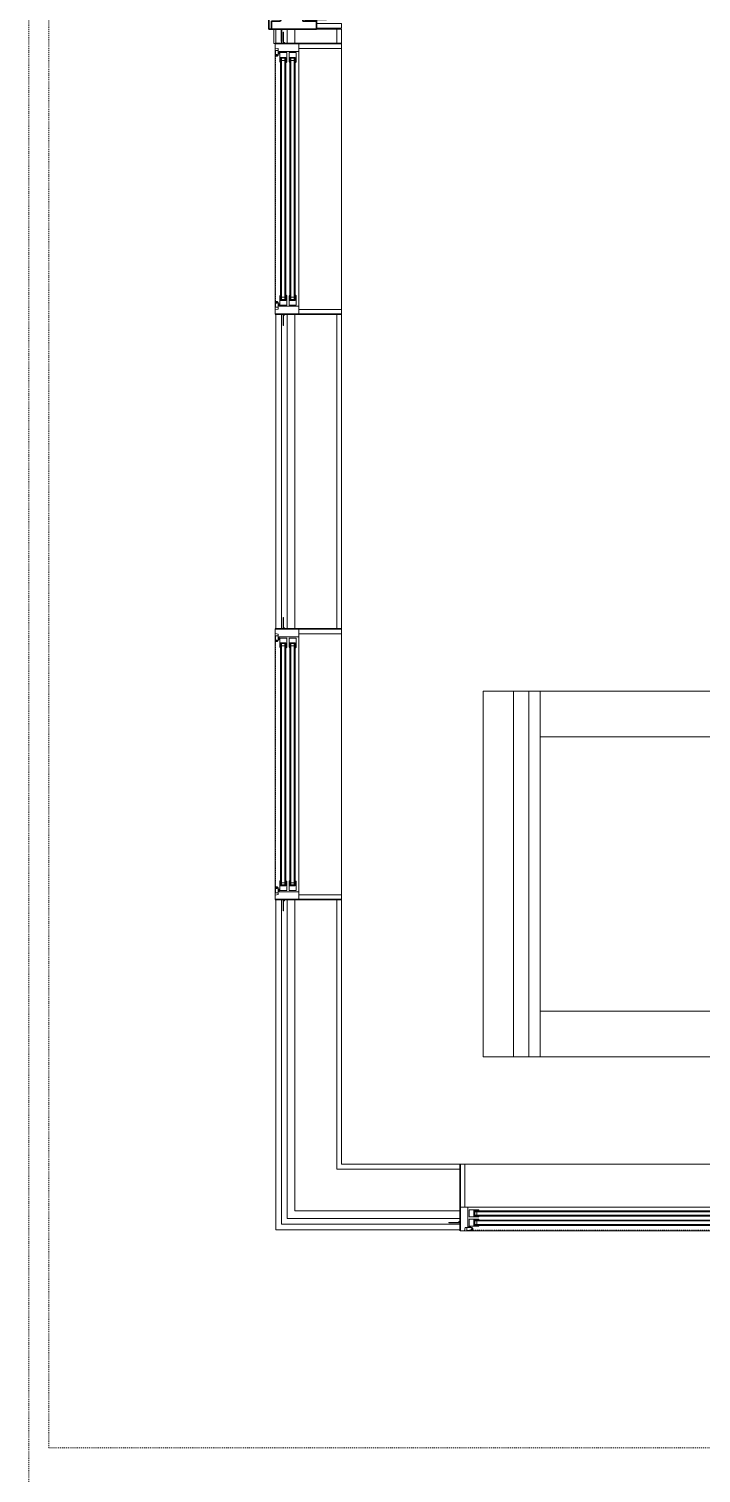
# Model space of a CAD drawing. Header units: inches. Extents: x -4010 to -1814, y 9846 to 12241.
# Drawn here: x -3864.2 to -3776.1, y 9977.2 to 10166.7 of the extents above; entities that cross this region are included whole.
import ezdxf

# ---------------------------------------------------------------- set-up
doc = ezdxf.new("R2010")
doc.units = ezdxf.units.IN
doc.header["$MEASUREMENT"] = 0
for name, pattern in [('Aligning Line 1_8__2_', [0.25, 0.125, -0.125]), ('Dash', [0.25, 0.125, -0.125]), ('Dash_2_', [0.25, 0.125, -0.125])]:
    doc.linetypes.add(name, pattern=pattern)
for name, color, linetype, lineweight in [('0-1', 7, 'Continuous', 5), ('0-2', 7, 'Continuous', 9), ('A-DETL-GENF-HDLN-1', 7, 'Dash', 9), ('A-DETL-GENF-HDLN-2', 1, 'Continuous', 18), ('A-DOOR-1', 7, 'Continuous', 9), ('A-DOOR-2', 10, 'Continuous', 30), ('A-DOOR-FRAM-1', 7, 'Continuous', 9), ('A-DOOR-FRAM-2', 10, 'Continuous', 30), ('A-DOOR-GLAZ-1', 7, 'Continuous', 9), ('A-GLAZ', 151, 'Continuous', 18), ('A-GLAZ-1', 10, 'Continuous', 30), ('A-GLAZ-2', 7, 'Continuous', 9), ('A-WALL-1', 7, 'Continuous', 9), ('A-WALL-2', 250, 'Continuous', 18), ('G-ANNO-SYMB-2', 147, 'Aligning Line 1_8__2_', 9), ('G-ANNO-SYMB-4', 111, 'Dash_2_', 9), ('I-FURN', 30, 'Continuous', 9)]:
    doc.layers.add(name, color=color, linetype=linetype, lineweight=lineweight)

# ---------------------------------------------------------------- blocks, each defined once
blk = doc.blocks.new('Bayer Built Door - 37-1_2__ x 81-3_4__ - 1st floor-3089957-UNIT PLANS - 1ST FLOOR')
at = {"layer": 'A-DOOR-1'}
blk.add_line((17.56, -0.53), (17.56, -35.66), dxfattribs=at)
blk.add_arc((17.56, -0.53), 35.13, 180, 270, dxfattribs=at)
at = {"layer": 'A-DOOR-2'}
for p, q in [((-16.95, 0.54), (-17.56, 0.53)), ((-17.56, 0.53), (-17.56, -0.53)), ((-16.95, 1.19), (-16.95, 0.54)), ((-16.95, 1.19), (-13.13, 1.19)), ((-13.87, 0.78), (-13.13, 0.78)), ((-13.87, -0.53), (-13.87, 0.78)), ((-13.13, 0.03), (-13.87, 0.03)), ((-13.13, 0.87), (-13.16, 1.19)), ((13.12, 1.19), (-13.13, 1.19)), ((-13.13, 0.78), (-13.13, 0.87)), ((-13.13, -0.03), (-13.13, 0.03)), ((13.12, 0.87), (13.16, 1.19)), ((13.12, 0.78), (13.12, 0.87)), ((13.87, 0.78), (13.12, 0.78)), ((13.12, 0.03), (13.87, 0.03)), ((13.12, -0.03), (13.12, 0.03)), ((16.95, 1.19), (13.12, 1.19)), ((13.87, -0.53), (13.87, 0.78)), ((16.95, 1.19), (16.95, 0.54)), ((16.95, 0.54), (17.56, 0.53)), ((17.56, 0.53), (17.56, -0.53)), ((-17.56, -0.53), (-13.13, -0.53)), ((-13.87, -0.47), (-13.36, -0.47)), ((-13.87, -0.53), (-13.87, -0.47)), ((-13.36, -0.47), (-13.16, -0.22)), ((-13.16, -0.22), (-13.13, -0.03)), ((13.12, -0.53), (-13.13, -0.53)), ((13.16, -0.22), (13.12, -0.03)), ((17.56, -0.53), (13.12, -0.53)), ((13.36, -0.47), (13.16, -0.22)), ((13.87, -0.47), (13.36, -0.47)), ((13.87, -0.53), (13.87, -0.47))]:
    blk.add_line(p, q, dxfattribs=at)
at = {"layer": 'A-DOOR-FRAM-1'}
for p, q in [((-18, -1), (-18.63, -1)), ((-18.63, -1), (-18.63, -4.31)), ((-18, -4.31), (-18, -1)), ((18.62, -1), (18, -1)), ((18, -1), (18, -4.31)), ((18.62, -4.31), (18.62, -1)), ((-18.63, -4.31), (-18, -4.31)), ((18, -4.31), (18.62, -4.31))]:
    blk.add_line(p, q, dxfattribs=at)
at = {"layer": 'A-DOOR-FRAM-2'}
for p, q in [((18.75, 5.22), (-18.75, 5.22)), ((-18.75, 5.22), (-18.75, 4.31)), ((-18.75, 4.87), (-18.75, -1)), ((-18.75, 4.87), (-17.72, 4.87)), ((-17.72, 3.75), (-17.72, 4.87)), ((17.72, 3.75), (17.72, 4.87)), ((18.75, 4.87), (17.72, 4.87)), ((18.75, 4.31), (18.75, 5.22)), ((18.75, 4.87), (18.75, -1)), ((-20.38, 3.56), (-18.75, 3.56)), ((-17.38, 3.51), (-17.72, 3.75)), ((-17.38, 2.51), (-17.38, 3.51)), ((-16.69, 2.36), (-17.38, 2.51)), ((-16.69, 1.22), (-16.69, 2.36)), ((16.69, 2.36), (17.38, 2.51)), ((16.69, 1.22), (16.69, 2.36)), ((17.38, 3.51), (17.72, 3.75)), ((17.38, 2.51), (17.38, 3.51)), ((20.37, 3.56), (18.75, 3.56)), ((-17.72, 0.78), (-17.14, 0.78)), ((-17.72, -1), (-17.72, 0.78)), ((-17.14, 0.78), (-17.14, 1.22)), ((-17.14, 1.22), (-16.69, 1.22)), ((17.14, 1.22), (16.69, 1.22)), ((17.14, 0.78), (17.14, 1.22)), ((17.72, 0.78), (17.14, 0.78)), ((17.72, -1), (17.72, 0.78)), ((-18.37, -1), (-18.75, -1)), ((-18.75, -1), (-17.72, -1)), ((-18.75, -1), (-18.63, -1)), ((-18, -1), (18, -1)), ((18.75, -1), (17.72, -1)), ((18.62, -1), (18.75, -1))]:
    blk.add_line(p, q, dxfattribs=at)
at = {"layer": 'A-DOOR-GLAZ-1'}
for p, q in [((-13.13, 0.62), (-13.87, 0.62)), ((-13.87, 0.19), (-13.13, 0.19)), ((-13.66, 0.62), (-13.66, 0.19)), ((13.12, 0.78), (-13.13, 0.78)), ((13.12, 0.62), (-13.13, 0.62)), ((13.12, 0.19), (-13.13, 0.19)), ((13.12, 0.03), (-13.13, 0.03)), ((13.12, 0.62), (13.87, 0.62)), ((13.87, 0.19), (13.12, 0.19)), ((13.66, 0.62), (13.66, 0.19))]:
    blk.add_line(p, q, dxfattribs=at)
blk = doc.blocks.new('Window-Double_Hung-Marvin-Essential - ESDH3066 - 1st Floor-3090191-UNIT PLANS - 1ST FLOOR')
at = {"layer": 'A-DETL-GENF-HDLN-1'}
blk.add_line((16.1, 4.34), (-16.5, 4.34), dxfattribs=at)
at = {"layer": 'A-DETL-GENF-HDLN-2'}
for p, q in [((-17.75, 4.41), (-17.16, 4.41)), ((-17.75, 4.41), (-17.75, 1.31)), ((-17.08, 4), (-17.16, 4.41)), ((-17.08, 4), (-16.19, 4)), ((-16.85, 4.37), (-16.85, 4)), ((-16.3, 4.37), (-16.85, 4.37)), ((-16.38, 3.9), (-16.72, 3.9)), ((-16.72, 3.9), (-16.72, 1.31)), ((-15.34, 3.81), (-16.56, 3.81)), ((-16.56, 2.87), (-16.56, 3.81)), ((-16.38, 4), (-16.38, 3.9)), ((-16.3, 4.14), (-16.3, 4.37)), ((-16.18, 4.14), (-16.3, 4.14)), ((-16.19, 4.09), (-16.1, 4.09)), ((-16.19, 4), (-16.19, 4.09)), ((-16.18, 4.34), (-16.1, 4.34)), ((-16.18, 4.34), (-16.18, 4.14)), ((-16.1, 4.09), (-16.1, 4.34)), ((-15.34, 3.81), (-15.28, 3.75)), ((15.34, 3.81), (15.28, 3.75)), ((15.34, 3.81), (16.56, 3.81)), ((16.18, 4.34), (16.1, 4.34)), ((16.1, 4.09), (16.1, 4.34)), ((16.19, 4.09), (16.1, 4.09)), ((16.18, 4.34), (16.18, 4.14)), ((16.18, 4.14), (16.3, 4.14)), ((16.19, 4), (16.19, 4.09)), ((17.08, 4), (16.19, 4)), ((16.3, 4.14), (16.3, 4.37)), ((16.3, 4.37), (16.85, 4.37)), ((16.38, 4), (16.38, 3.9)), ((16.38, 3.9), (16.72, 3.9)), ((16.56, 2.87), (16.56, 3.81)), ((16.72, 3.9), (16.72, 1.31)), ((16.85, 4.37), (16.85, 4)), ((17.08, 4), (17.16, 4.41)), ((17.75, 4.41), (17.16, 4.41)), ((17.75, 4.41), (17.75, 1.31)), ((-19.25, 3.36), (-19.25, 3.31)), ((-17.75, 3.36), (-19.25, 3.36)), ((-19.25, 3.31), (-17.9, 3.31)), ((-17.9, 3.31), (-17.9, 3.2)), ((-17.9, 3.2), (-17.75, 3.2)), ((-16.56, 2.87), (-15.34, 2.87)), ((-15.34, 2.59), (-16.56, 2.59)), ((-16.56, 1.66), (-16.56, 2.59)), ((-15.94, 2.99), (-15.94, 3.71)), ((-15.94, 3.71), (-15.28, 3.71)), ((-15.28, 2.99), (-15.94, 2.99)), ((-15.94, 1.77), (-15.94, 2.49)), ((-15.94, 2.49), (-15.28, 2.49)), ((-15.84, 3.01), (-15.84, 3.7)), ((-15.84, 1.79), (-15.84, 2.48)), ((-15.54, 3.13), (-15.54, 3.57)), ((-15.54, 1.92), (-15.54, 2.35)), ((-15.34, 2.87), (-15.28, 2.94)), ((-15.34, 2.59), (-15.28, 2.53)), ((-15.28, 3.71), (-15.28, 3.75)), ((-15.28, 2.94), (-15.28, 2.99)), ((-15.28, 2.49), (-15.28, 2.53)), ((15.28, 3.71), (15.28, 3.75)), ((15.94, 3.71), (15.28, 3.71)), ((15.28, 2.94), (15.28, 2.99)), ((15.28, 2.99), (15.94, 2.99)), ((15.34, 2.87), (15.28, 2.94)), ((15.34, 2.59), (15.28, 2.53)), ((15.28, 2.49), (15.28, 2.53)), ((15.94, 2.49), (15.28, 2.49)), ((16.56, 2.87), (15.34, 2.87)), ((15.34, 2.59), (16.56, 2.59)), ((15.54, 3.13), (15.54, 3.57)), ((15.54, 1.92), (15.54, 2.35)), ((15.84, 3.01), (15.84, 3.7)), ((15.84, 1.79), (15.84, 2.48)), ((15.94, 2.99), (15.94, 3.71)), ((15.94, 1.77), (15.94, 2.49)), ((16.56, 1.66), (16.56, 2.59)), ((17.75, 3.36), (19.25, 3.36)), ((17.9, 3.2), (17.75, 3.2)), ((17.9, 3.31), (17.9, 3.2)), ((19.25, 3.31), (17.9, 3.31)), ((19.25, 3.36), (19.25, 3.31)), ((-16.72, 1.31), (-17.75, 1.31)), ((-17.13, 1.28), (-17.13, -4.31)), ((-16.56, 1.66), (-15.34, 1.66)), ((-15.28, 1.77), (-15.94, 1.77)), ((-15.34, 1.66), (-15.28, 1.72)), ((-15.28, 1.72), (-15.28, 1.77)), ((15.28, 1.72), (15.28, 1.77)), ((15.28, 1.77), (15.94, 1.77)), ((15.34, 1.66), (15.28, 1.72)), ((16.56, 1.66), (15.34, 1.66)), ((16.72, 1.31), (17.75, 1.31)), ((17.12, -4.31), (17.12, 1.28)), ((-17.13, -4.31), (-17.75, -4.31)), ((17.12, -4.31), (17.75, -4.31))]:
    blk.add_line(p, q, dxfattribs=at)
at = {"layer": 'A-GLAZ'}
for p, q in [((15.84, 3.7), (-15.84, 3.7)), ((15.84, 3.57), (-15.84, 3.57)), ((15.84, 3.13), (-15.84, 3.13)), ((15.84, 3.01), (-15.84, 3.01)), ((15.84, 2.48), (-15.84, 2.48)), ((15.84, 2.35), (-15.84, 2.35)), ((15.84, 1.92), (-15.84, 1.92)), ((15.84, 1.79), (-15.84, 1.79))]:
    blk.add_line(p, q, dxfattribs=at)
at = {"layer": 'A-GLAZ-1'}
for p, q in [((-17.75, 4.41), (-17.75, 1.31)), ((17.75, 1.31), (17.75, 4.41)), ((-17.75, 1.28), (-17.75, -4.31)), ((17.75, -4.31), (17.75, 1.28))]:
    blk.add_line(p, q, dxfattribs=at)
at = {"layer": 'A-GLAZ-2'}
for p, q in [((17.75, 4.41), (-17.75, 4.41)), ((19.62, 4.56), (17.75, 4.56)), ((17.75, 4.56), (17.75, 4.41)), ((17.75, 4.31), (19.62, 4.31)), ((19.62, 4.31), (19.62, 4.56)), ((-17.75, 1.31), (17.75, 1.31)), ((-17.75, -4.31), (17.75, -4.31))]:
    blk.add_line(p, q, dxfattribs=at)
blk = doc.blocks.new('Window-Double_Hung-Marvin-Essential - ESDH3066 - 1st Floor-3090114-UNIT PLANS - 1ST FLOOR')
at = {"layer": 'A-DETL-GENF-HDLN-1'}
blk.add_line((16.1, -4.34), (-16.5, -4.34), dxfattribs=at)
at = {"layer": 'A-DETL-GENF-HDLN-2'}
for p, q in [((-17.13, 4.31), (-17.75, 4.31)), ((-17.13, -1.28), (-17.13, 4.31)), ((17.12, 4.31), (17.75, 4.31)), ((17.12, 4.31), (17.12, -1.28)), ((-16.72, -1.31), (-17.75, -1.31)), ((-17.75, -4.41), (-17.75, -1.31)), ((-16.72, -3.9), (-16.72, -1.31)), ((-16.56, -1.66), (-15.34, -1.66)), ((-16.56, -1.66), (-16.56, -2.59)), ((-15.28, -1.77), (-15.94, -1.77)), ((-15.94, -1.77), (-15.94, -2.49)), ((-15.84, -1.79), (-15.84, -2.48)), ((-15.34, -1.66), (-15.28, -1.72)), ((-15.28, -1.72), (-15.28, -1.77)), ((15.34, -1.66), (15.28, -1.72)), ((15.28, -1.72), (15.28, -1.77)), ((15.28, -1.77), (15.94, -1.77)), ((16.56, -1.66), (15.34, -1.66)), ((15.84, -1.79), (15.84, -2.48)), ((15.94, -1.77), (15.94, -2.49)), ((16.56, -1.66), (16.56, -2.59)), ((16.72, -3.9), (16.72, -1.31)), ((16.72, -1.31), (17.75, -1.31)), ((17.75, -4.41), (17.75, -1.31)), ((-19.25, -3.36), (-19.25, -3.31)), ((-19.25, -3.31), (-17.9, -3.31)), ((-17.75, -3.36), (-19.25, -3.36)), ((-17.9, -3.31), (-17.9, -3.2)), ((-17.9, -3.2), (-17.75, -3.2)), ((-15.34, -2.59), (-16.56, -2.59)), ((-16.56, -2.88), (-15.34, -2.88)), ((-16.56, -2.88), (-16.56, -3.81)), ((-15.94, -2.49), (-15.28, -2.49)), ((-15.28, -2.99), (-15.94, -2.99)), ((-15.94, -2.99), (-15.94, -3.71)), ((-15.94, -3.71), (-15.28, -3.71)), ((-15.84, -3.01), (-15.84, -3.7)), ((-15.54, -1.92), (-15.54, -2.35)), ((-15.54, -3.13), (-15.54, -3.57)), ((-15.34, -2.59), (-15.28, -2.53)), ((-15.34, -2.88), (-15.28, -2.94)), ((-15.34, -3.81), (-15.28, -3.75)), ((-15.28, -2.49), (-15.28, -2.53)), ((-15.28, -2.94), (-15.28, -2.99)), ((-15.28, -3.71), (-15.28, -3.75)), ((15.28, -2.49), (15.28, -2.53)), ((15.94, -2.49), (15.28, -2.49)), ((15.34, -2.59), (15.28, -2.53)), ((15.34, -2.88), (15.28, -2.94)), ((15.28, -2.94), (15.28, -2.99)), ((15.28, -2.99), (15.94, -2.99)), ((15.28, -3.71), (15.28, -3.75)), ((15.94, -3.71), (15.28, -3.71)), ((15.34, -3.81), (15.28, -3.75)), ((15.34, -2.59), (16.56, -2.59)), ((16.56, -2.88), (15.34, -2.88)), ((15.54, -1.92), (15.54, -2.35)), ((15.54, -3.13), (15.54, -3.57)), ((15.84, -3.01), (15.84, -3.7)), ((15.94, -2.99), (15.94, -3.71)), ((16.56, -2.88), (16.56, -3.81)), ((17.9, -3.2), (17.75, -3.2)), ((17.75, -3.36), (19.25, -3.36)), ((17.9, -3.31), (17.9, -3.2)), ((19.25, -3.31), (17.9, -3.31)), ((19.25, -3.36), (19.25, -3.31)), ((-17.75, -4.41), (-17.16, -4.41)), ((-17.08, -4), (-17.16, -4.41)), ((-17.08, -4), (-16.19, -4)), ((-16.85, -4.37), (-16.85, -4)), ((-16.3, -4.37), (-16.85, -4.37)), ((-16.38, -3.9), (-16.72, -3.9)), ((-15.34, -3.81), (-16.56, -3.81)), ((-16.38, -4), (-16.38, -3.9)), ((-16.18, -4.14), (-16.3, -4.14)), ((-16.3, -4.14), (-16.3, -4.37)), ((-16.19, -4), (-16.19, -4.09)), ((-16.19, -4.09), (-16.1, -4.09)), ((-16.18, -4.34), (-16.18, -4.14)), ((-16.18, -4.34), (-16.1, -4.34)), ((-16.1, -4.09), (-16.1, -4.34)), ((15.34, -3.81), (16.56, -3.81)), ((16.19, -4.09), (16.1, -4.09)), ((16.1, -4.09), (16.1, -4.34)), ((16.18, -4.34), (16.1, -4.34)), ((16.18, -4.34), (16.18, -4.14)), ((16.18, -4.14), (16.3, -4.14)), ((17.08, -4), (16.19, -4)), ((16.19, -4), (16.19, -4.09)), ((16.3, -4.14), (16.3, -4.37)), ((16.3, -4.37), (16.85, -4.37)), ((16.38, -4), (16.38, -3.9)), ((16.38, -3.9), (16.72, -3.9)), ((16.85, -4.37), (16.85, -4)), ((17.08, -4), (17.16, -4.41)), ((17.75, -4.41), (17.16, -4.41))]:
    blk.add_line(p, q, dxfattribs=at)
at = {"layer": 'A-GLAZ'}
for p, q in [((15.84, -1.79), (-15.84, -1.79)), ((15.84, -1.92), (-15.84, -1.92)), ((15.84, -2.35), (-15.84, -2.35)), ((15.84, -2.48), (-15.84, -2.48)), ((15.84, -3.01), (-15.84, -3.01)), ((15.84, -3.13), (-15.84, -3.13)), ((15.84, -3.57), (-15.84, -3.57)), ((15.84, -3.7), (-15.84, -3.7))]:
    blk.add_line(p, q, dxfattribs=at)
at = {"layer": 'A-GLAZ-1'}
for p, q in [((-17.75, -1.28), (-17.75, 4.31)), ((17.75, 4.31), (17.75, -1.28)), ((-17.75, -4.41), (-17.75, -1.31)), ((17.75, -1.31), (17.75, -4.41))]:
    blk.add_line(p, q, dxfattribs=at)
at = {"layer": 'A-GLAZ-2'}
for p, q in [((-17.75, 4.31), (17.75, 4.31)), ((-17.75, -1.31), (17.75, -1.31)), ((17.75, -4.41), (-17.75, -4.41))]:
    blk.add_line(p, q, dxfattribs=at)
blk = doc.blocks.new('Window-Double_Hung-Marvin-Essential - ESDH3066 - 1st Floor-3090113-UNIT PLANS - 1ST FLOOR')
at = {"layer": 'A-DETL-GENF-HDLN-1'}
blk.add_line((16.1, 4.34), (-16.5, 4.34), dxfattribs=at)
at = {"layer": 'A-DETL-GENF-HDLN-2'}
for p, q in [((-17.75, 4.41), (-17.16, 4.41)), ((-17.75, 4.41), (-17.75, 1.31)), ((-17.08, 4), (-17.16, 4.41)), ((-17.08, 4), (-16.19, 4)), ((-16.85, 4.37), (-16.85, 4)), ((-16.3, 4.37), (-16.85, 4.37)), ((-16.38, 3.9), (-16.72, 3.9)), ((-16.72, 3.9), (-16.72, 1.31)), ((-15.34, 3.81), (-16.56, 3.81)), ((-16.56, 2.87), (-16.56, 3.81)), ((-16.38, 4), (-16.38, 3.9)), ((-16.3, 4.14), (-16.3, 4.37)), ((-16.18, 4.14), (-16.3, 4.14)), ((-16.19, 4.09), (-16.1, 4.09)), ((-16.19, 4), (-16.19, 4.09)), ((-16.18, 4.34), (-16.1, 4.34)), ((-16.18, 4.34), (-16.18, 4.14)), ((-16.1, 4.09), (-16.1, 4.34)), ((-15.34, 3.81), (-15.28, 3.75)), ((15.34, 3.81), (15.28, 3.75)), ((15.34, 3.81), (16.56, 3.81)), ((16.18, 4.34), (16.1, 4.34)), ((16.1, 4.09), (16.1, 4.34)), ((16.19, 4.09), (16.1, 4.09)), ((16.18, 4.34), (16.18, 4.14)), ((16.18, 4.14), (16.3, 4.14)), ((16.19, 4), (16.19, 4.09)), ((17.08, 4), (16.19, 4)), ((16.3, 4.14), (16.3, 4.37)), ((16.3, 4.37), (16.85, 4.37)), ((16.38, 4), (16.38, 3.9)), ((16.38, 3.9), (16.72, 3.9)), ((16.56, 2.87), (16.56, 3.81)), ((16.72, 3.9), (16.72, 1.31)), ((16.85, 4.37), (16.85, 4)), ((17.08, 4), (17.16, 4.41)), ((17.75, 4.41), (17.16, 4.41)), ((17.75, 4.41), (17.75, 1.31)), ((-19.25, 3.36), (-19.25, 3.31)), ((-17.75, 3.36), (-19.25, 3.36)), ((-19.25, 3.31), (-17.9, 3.31)), ((-17.9, 3.31), (-17.9, 3.2)), ((-17.9, 3.2), (-17.75, 3.2)), ((-16.56, 2.87), (-15.34, 2.87)), ((-15.34, 2.59), (-16.56, 2.59)), ((-16.56, 1.66), (-16.56, 2.59)), ((-15.94, 2.99), (-15.94, 3.71)), ((-15.94, 3.71), (-15.28, 3.71)), ((-15.28, 2.99), (-15.94, 2.99)), ((-15.94, 1.77), (-15.94, 2.49)), ((-15.94, 2.49), (-15.28, 2.49)), ((-15.84, 3.01), (-15.84, 3.7)), ((-15.84, 1.79), (-15.84, 2.48)), ((-15.54, 3.13), (-15.54, 3.57)), ((-15.54, 1.92), (-15.54, 2.35)), ((-15.34, 2.87), (-15.28, 2.94)), ((-15.34, 2.59), (-15.28, 2.53)), ((-15.28, 3.71), (-15.28, 3.75)), ((-15.28, 2.94), (-15.28, 2.99)), ((-15.28, 2.49), (-15.28, 2.53)), ((15.28, 3.71), (15.28, 3.75)), ((15.94, 3.71), (15.28, 3.71)), ((15.28, 2.94), (15.28, 2.99)), ((15.28, 2.99), (15.94, 2.99)), ((15.34, 2.87), (15.28, 2.94)), ((15.34, 2.59), (15.28, 2.53)), ((15.28, 2.49), (15.28, 2.53)), ((15.94, 2.49), (15.28, 2.49)), ((16.56, 2.87), (15.34, 2.87)), ((15.34, 2.59), (16.56, 2.59)), ((15.54, 3.13), (15.54, 3.57)), ((15.54, 1.92), (15.54, 2.35)), ((15.84, 3.01), (15.84, 3.7)), ((15.84, 1.79), (15.84, 2.48)), ((15.94, 2.99), (15.94, 3.71)), ((15.94, 1.77), (15.94, 2.49)), ((16.56, 1.66), (16.56, 2.59)), ((17.75, 3.36), (19.25, 3.36)), ((17.9, 3.2), (17.75, 3.2)), ((17.9, 3.31), (17.9, 3.2)), ((19.25, 3.31), (17.9, 3.31)), ((19.25, 3.36), (19.25, 3.31)), ((-16.72, 1.31), (-17.75, 1.31)), ((-17.13, 1.28), (-17.13, -4.31)), ((-16.56, 1.66), (-15.34, 1.66)), ((-15.28, 1.77), (-15.94, 1.77)), ((-15.34, 1.66), (-15.28, 1.72)), ((-15.28, 1.72), (-15.28, 1.77)), ((15.28, 1.72), (15.28, 1.77)), ((15.28, 1.77), (15.94, 1.77)), ((15.34, 1.66), (15.28, 1.72)), ((16.56, 1.66), (15.34, 1.66)), ((16.72, 1.31), (17.75, 1.31)), ((17.12, -4.31), (17.12, 1.28)), ((-17.13, -4.31), (-17.75, -4.31)), ((17.12, -4.31), (17.75, -4.31))]:
    blk.add_line(p, q, dxfattribs=at)
at = {"layer": 'A-GLAZ'}
for p, q in [((15.84, 3.7), (-15.84, 3.7)), ((15.84, 3.57), (-15.84, 3.57)), ((15.84, 3.13), (-15.84, 3.13)), ((15.84, 3.01), (-15.84, 3.01)), ((15.84, 2.48), (-15.84, 2.48)), ((15.84, 2.35), (-15.84, 2.35)), ((15.84, 1.92), (-15.84, 1.92)), ((15.84, 1.79), (-15.84, 1.79))]:
    blk.add_line(p, q, dxfattribs=at)
at = {"layer": 'A-GLAZ-1'}
for p, q in [((-17.75, 4.41), (-17.75, 1.31)), ((17.75, 1.31), (17.75, 4.41)), ((-17.75, 1.28), (-17.75, -4.31)), ((17.75, -4.31), (17.75, 1.28))]:
    blk.add_line(p, q, dxfattribs=at)
at = {"layer": 'A-GLAZ-2'}
for p, q in [((17.75, 4.41), (-17.75, 4.41)), ((-17.75, 1.31), (17.75, 1.31)), ((-17.75, -4.31), (17.75, -4.31))]:
    blk.add_line(p, q, dxfattribs=at)
blk = doc.blocks.new('CTR - 1st Phase - Shell_rvt-1-UNIT PLANS - 1ST FLOOR')
at = {"layer": 'A-WALL-1'}
for p, q in [((-3831.82, 10166.64), (-3831.82, 10166.61)), ((-3823.2, 10166.64), (-3831.82, 10166.64)), ((-3823.2, 10164.74), (-3823.2, 10166.64)), ((-3828.82, 10164.74), (-3828.79, 10164.74)), ((-3831.82, 10129.24), (-3831.82, 10087.94)), ((-3828.79, 10129.24), (-3828.82, 10129.24)), ((-3823.2, 10087.94), (-3823.2, 10129.24)), ((-3828.82, 10087.94), (-3828.79, 10087.94)), ((-3831.82, 10052.44), (-3831.82, 10009.09)), ((-3828.79, 10052.44), (-3828.82, 10052.44)), ((-3823.2, 10017.71), (-3823.2, 10052.44)), ((-3807.67, 10017.71), (-3823.2, 10017.71)), ((-3807.67, 10012.09), (-3807.67, 10012.12)), ((-3831.82, 10009.09), (-3831.07, 10009.09)), ((-3831.07, 10009.09), (-3823.2, 10009.09)), ((-3823.2, 10009.09), (-3807.67, 10009.09))]:
    blk.add_line(p, q, dxfattribs=at)
at = {"layer": 'A-WALL-2'}
for p, q in [((-3831.07, 10164.74), (-3831.07, 10166.64)), ((-3830.32, 10164.74), (-3830.32, 10166.64)), ((-3829.32, 10164.74), (-3829.32, 10166.64)), ((-3823.82, 10164.74), (-3823.82, 10166.64)), ((-3831.07, 10087.94), (-3831.07, 10129.24)), ((-3830.32, 10087.94), (-3830.32, 10129.24)), ((-3829.32, 10087.94), (-3829.32, 10129.24)), ((-3823.82, 10087.94), (-3823.82, 10129.24)), ((-3831.07, 10009.84), (-3831.07, 10052.44)), ((-3830.32, 10010.59), (-3830.32, 10052.44)), ((-3829.32, 10011.59), (-3829.32, 10052.44)), ((-3823.82, 10017.09), (-3823.82, 10052.44)), ((-3823.2, 10017.09), (-3823.82, 10017.09)), ((-3807.67, 10017.09), (-3823.2, 10017.09)), ((-3830.32, 10009.84), (-3831.07, 10009.84)), ((-3829.32, 10010.59), (-3830.32, 10010.59)), ((-3823.2, 10009.84), (-3830.32, 10009.84)), ((-3823.82, 10011.59), (-3829.32, 10011.59)), ((-3823.2, 10010.59), (-3829.32, 10010.59)), ((-3823.2, 10011.59), (-3823.82, 10011.59)), ((-3807.67, 10011.59), (-3823.2, 10011.59)), ((-3807.67, 10010.59), (-3823.2, 10010.59)), ((-3807.67, 10009.84), (-3823.2, 10009.84))]:
    blk.add_line(p, q, dxfattribs=at)
at = {"layer": '0-2', "rotation": 89.99999999999885}
for name, p in [('Bayer Built Door - 37-1_2__ x 81-3_4__ - 1st floor-3089957-UNIT PLANS - 1ST FLOOR', (-3827.51, 10185.39)), ('Window-Double_Hung-Marvin-Essential - ESDH3066 - 1st Floor-3090191-UNIT PLANS - 1ST FLOOR', (-3827.51, 10146.99)), ('Window-Double_Hung-Marvin-Essential - ESDH3066 - 1st Floor-3090113-UNIT PLANS - 1ST FLOOR', (-3827.51, 10070.19))]:
    blk.add_blockref(name, p, dxfattribs=at)
at = {"layer": '0-2'}
blk.add_blockref('Window-Double_Hung-Marvin-Essential - ESDH3066 - 1st Floor-3090114-UNIT PLANS - 1ST FLOOR', (-3789.92, 10013.4), dxfattribs=at)
blk = doc.blocks.new('CTR - 1st Phase - Structure_rvt-1-UNIT PLANS - 1ST FLOOR')
at = {"layer": 'G-ANNO-SYMB-2'}
blk.add_line((-3864.19, 9867.01), (-3864.19, 12122.03), dxfattribs=at)
blk = doc.blocks.new('Couch-Both_Arms-Generic - 2-1352635-UNIT PLANS - 1ST FLOOR')
at = {"layer": 'I-FURN'}
for p, q in [((24, 17.5), (-24, 17.5)), ((-24, 17.5), (-24, 13.5)), ((24, 13.5), (24, 17.5)), ((-24, 13.5), (24, 13.5)), ((24, 13.5), (-24, 13.5)), ((-24, 13.5), (-24, 10)), ((24, 10), (24, 13.5)), ((-24, 11.5), (24, 11.5)), ((-24, 10), (-24, -17.5)), ((-24, 10), (24, 10)), ((-18, -17.5), (-18, 10)), ((18, 10), (18, -17.5)), ((24, -17.5), (24, 10)), ((-24, -17.5), (-18, -17.5)), ((-18, -17.5), (-18, -18.5)), ((-18, -18.5), (18, -18.5)), ((18, -18.5), (18, -17.5)), ((18, -17.5), (24, -17.5))]:
    blk.add_line(p, q, dxfattribs=at)

msp = doc.modelspace()

# ---------------------------------------------------------------- block references
at = {"layer": '0-1'}
msp.add_blockref('CTR - 1st Phase - Shell_rvt-1-UNIT PLANS - 1ST FLOOR', (0, 0), dxfattribs=at)

# ---------------------------------------------------------------- next in the draw order: block references
msp.add_blockref('CTR - 1st Phase - Structure_rvt-1-UNIT PLANS - 1ST FLOOR', (0, 0), dxfattribs=at)

# ---------------------------------------------------------------- next in the draw order: linework, layer by layer
at = {"layer": 'G-ANNO-SYMB-4'}
for p, q in [((-3861.5945, 9980.49444), (-3861.5945, 10352.5894)), ((-3335.72374, 9980.49444), (-3861.5945, 9980.49444))]:
    msp.add_line(p, q, dxfattribs=at)

# ---------------------------------------------------------------- next in the draw order: block references
at = {"layer": 'I-FURN', "rotation": 89.99999999996959}
msp.add_blockref('Couch-Both_Arms-Generic - 2-1352635-UNIT PLANS - 1ST FLOOR', (-3787.16049, 10055.7894), dxfattribs=at)

doc.saveas('drawing.dxf')
